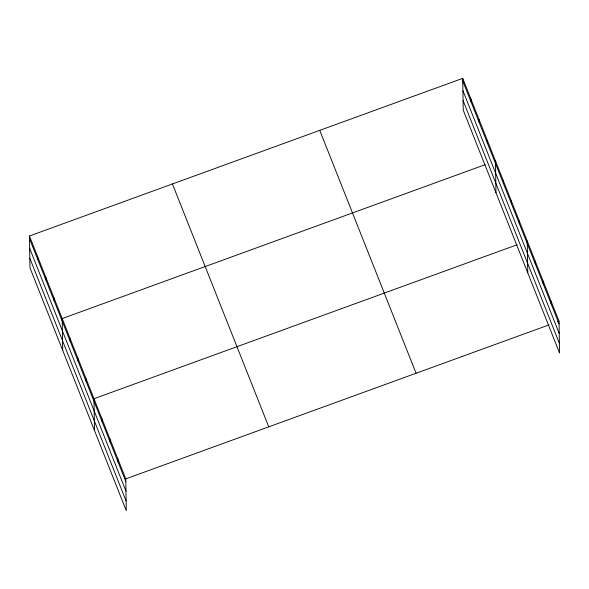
<?xml version="1.0" encoding="UTF-8"?>
<svg xmlns="http://www.w3.org/2000/svg" width="589" height="589" viewBox="0 0 589 589"><rect width="100%" height="100%" fill="white"/><g stroke="black" fill="none" stroke-linecap="round" stroke-linejoin="round"><path stroke-width="0.88" d="M29.45 235.99L125.781 478.872L126.274 510.663L29.951 267.781L29.45 235.99L462.726 78.337L559.049 321.219L559.55 353.01L463.219 110.128L462.726 78.337M485.262 164.633L62.198 318.568L62.699 350.359M517.046 244.781L93.99 398.724L94.49 430.515M125.781 478.872L548.838 324.937M557.349 321.837L559.049 321.219M462.763 81.024L559.094 323.913M462.917 90.632L559.241 333.514M463.072 100.528L559.403 343.409M319.746 130.36L416.07 373.242M172.43 183.967L268.761 426.848M29.494 238.678L125.818 481.566M29.641 248.286L125.972 491.167M29.796 258.173L126.127 501.062M551.105 301.185L551.149 303.872M543.154 281.144L543.198 283.832M535.21 261.104L535.254 263.798M527.265 241.07L527.759 272.862M519.314 221.03L519.358 223.724M511.37 200.989L511.414 203.684M503.418 180.956L503.462 183.643M495.474 160.915L495.975 192.706M487.287 140.27L487.331 142.965M479.1 119.626L479.144 122.321M470.913 98.981L470.95 101.669M117.829 458.838L117.874 461.526M109.885 438.798L109.929 441.485M101.934 418.757L101.978 421.452M86.046 378.683L86.082 381.37M78.094 358.642L78.138 361.337M70.15 338.609L70.194 341.296M54.011 297.924L54.055 300.618M45.824 277.279L45.868 279.966M37.637 256.635L37.681 259.322"/></g></svg>
